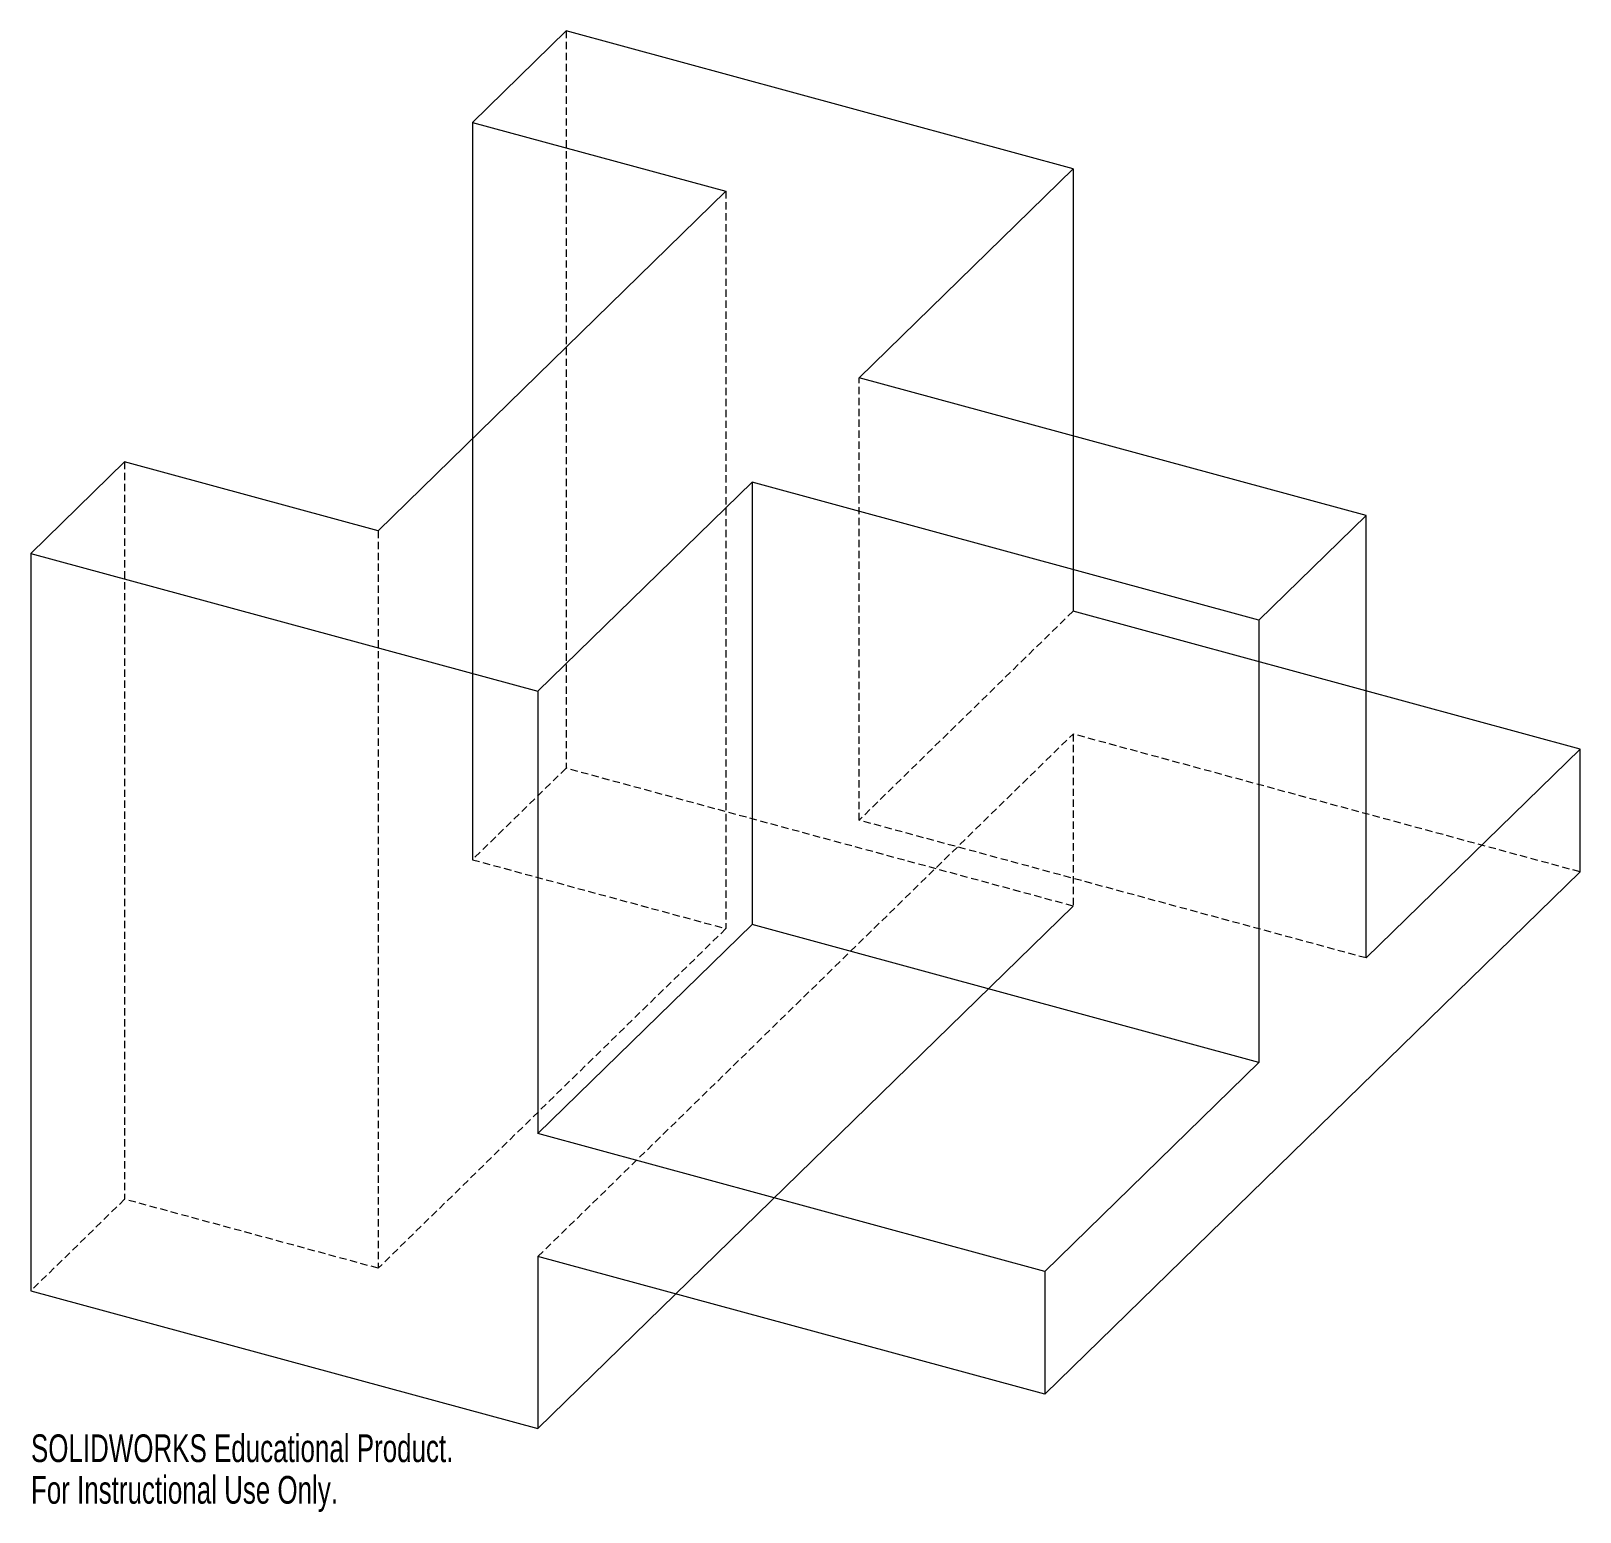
# Paper-space layout '_Trimetric' of a CAD drawing. Header units: millimetres. Extents: x 0 to 270, y -39 to 220.
import ezdxf

# ---------------------------------------------------------------- set-up
doc = ezdxf.new("R2010")
doc.units = ezdxf.units.MM
doc.linetypes.add('HIDDEN', pattern=[1.905, 1.27, -0.635])
doc.styles.add('SLDTEXTSTYLE0', font='TXT', dxfattribs={"width": 0.7})

psp = doc.layouts.new('_Trimetric')

# ---------------------------------------------------------------- linework, layer by layer
at = {"color": 7, "linetype": 'Continuous', "lineweight": 15}
for p, q in [((93.34, 219.68), (77, 203.73)), ((181.78, 195.64), (93.34, 219.68)), ((77, 203.73), (121.23, 191.72)), ((77, 203.73), (77, 75.16)), ((144.45, 159.2), (181.78, 195.64)), ((181.78, 195.64), (181.78, 118.5)), ((121.23, 191.72), (60.56, 132.5)), ((232.89, 135.16), (144.45, 159.2)), ((16.33, 144.52), (0, 128.58)), ((60.56, 132.5), (16.33, 144.52)), ((88.44, 104.54), (125.78, 140.98)), ((214.22, 116.94), (125.78, 140.98)), ((125.78, 140.98), (125.78, 63.83)), ((232.89, 135.16), (214.22, 116.94)), ((232.89, 58.02), (232.89, 135.16)), ((0, 128.58), (0, 0)), ((0, 128.58), (88.44, 104.54)), ((270.22, 94.46), (181.78, 118.5)), ((214.22, 116.94), (214.22, 39.8)), ((88.44, 104.54), (88.44, 27.39)), ((270.22, 94.46), (232.89, 58.02)), ((270.22, 73.03), (270.22, 94.46)), ((176.88, -18.07), (270.22, 73.03)), ((88.44, -24.04), (181.78, 67.07)), ((125.78, 63.83), (88.44, 27.39)), ((214.22, 39.8), (125.78, 63.83)), ((214.22, 39.8), (176.88, 3.36)), ((176.88, 3.36), (88.44, 27.39)), ((176.88, -18.07), (88.44, 5.96)), ((88.44, 5.96), (88.44, -24.04)), ((176.88, 3.36), (176.88, -18.07)), ((0, 0), (88.44, -24.04))]:
    psp.add_line(p, q, dxfattribs=at)
at = {"color": 7, "linetype": 'HIDDEN', "lineweight": 0}
for p, q in [((93.34, 219.68), (93.34, 91.1)), ((121.23, 191.72), (121.23, 63.14)), ((144.45, 82.05), (144.45, 159.2)), ((16.33, 144.52), (16.33, 15.94)), ((60.56, 132.5), (60.56, 3.92)), ((181.78, 118.5), (144.45, 82.05)), ((88.44, 5.96), (181.78, 97.07)), ((181.78, 97.07), (181.78, 67.07)), ((270.22, 73.03), (181.78, 97.07)), ((93.34, 91.1), (77, 75.16)), ((181.78, 67.07), (93.34, 91.1)), ((232.89, 58.02), (144.45, 82.05)), ((77, 75.16), (121.23, 63.14)), ((121.23, 63.14), (60.56, 3.92)), ((16.33, 15.94), (0, 0)), ((60.56, 3.92), (16.33, 15.94))]:
    psp.add_line(p, q, dxfattribs=at)

# ---------------------------------------------------------------- texts
at = {"color": 7, "linetype": 'Continuous', "char_height": 4.8336, "attachment_point": 1, "style": 'SLDTEXTSTYLE0'}
for s, insert in [('SOLIDWORKS Educational Product.', (0, -25.06)), ('For Instructional Use Only.', (0, -32.31))]:
    psp.add_mtext(s, dxfattribs=dict(at, insert=insert))

doc.saveas('drawing.dxf')
